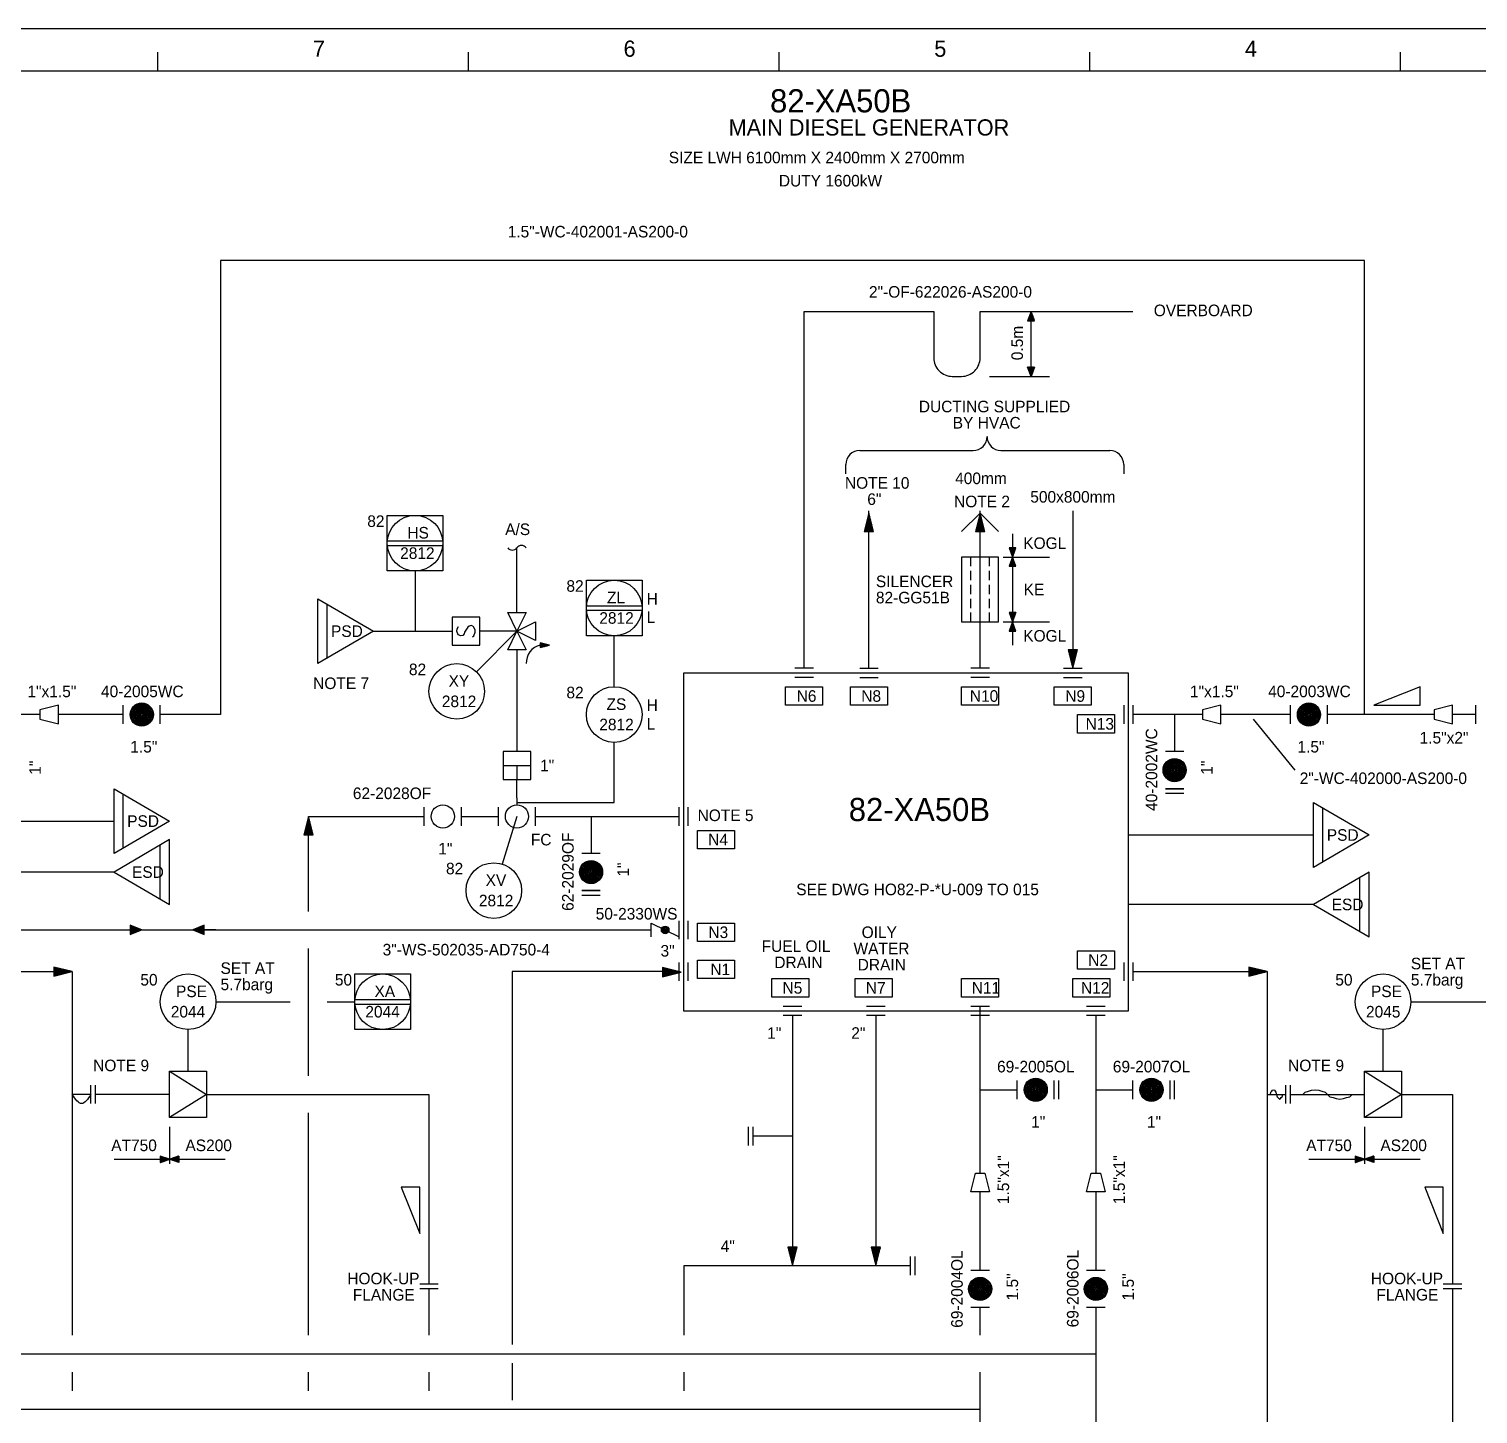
# Model space of a CAD drawing. Extents: x 0 to 840, y 0 to 594.
# Drawn here: x 332.6 to 645.5, y 295 to 594 of the extents above; entities that cross this region are included whole.
import ezdxf

# ---------------------------------------------------------------- set-up
doc = ezdxf.new("R2010")
doc.units = 0
for name, color, linetype in [('01-LIN-025-A', 7, 'Continuous'), ('08-LIN-050-A', 7, 'Continuous'), ('18-LIN-025-SP', 7, 'Continuous'), ('35-TXT-025', 7, 'Continuous'), ('36-TXT-035', 7, 'Continuous'), ('37-TXT-050', 7, 'Continuous'), ('40-', 7, 'Continuous'), ('43-', 7, 'Continuous'), ('45-', 7, 'Continuous'), ('62-HLP-UD-B', 7, 'Continuous')]:
    doc.layers.add(name, color=color, linetype=linetype)

msp = doc.modelspace()

# ---------------------------------------------------------------- linework, layer by layer
at = {"layer": '01-LIN-025-A'}
for p, q in [((549.71, 531.11), (548.58, 531.87)), ((549.67, 531.21), (548.6, 531.93)), ((549.64, 531.3), (548.62, 531.98)), ((549.6, 531.4), (548.64, 532.04)), ((549.57, 531.49), (548.66, 532.1)), ((549.53, 531.59), (548.68, 532.15)), ((549.5, 531.68), (548.7, 532.21)), ((549.46, 531.77), (548.72, 532.27)), ((549.43, 531.87), (548.75, 532.32)), ((549.39, 531.96), (548.77, 532.38)), ((549.35, 532.06), (548.79, 532.43)), ((549.32, 532.15), (548.81, 532.49)), ((549.28, 532.25), (548.83, 532.55)), ((549.25, 532.34), (548.85, 532.6)), ((549.21, 532.43), (548.87, 532.66)), ((549.18, 532.53), (548.89, 532.72)), ((549.14, 532.62), (548.91, 532.77)), ((549.11, 532.72), (548.94, 532.83)), ((549.07, 532.81), (548.96, 532.89)), ((549.03, 532.91), (548.98, 532.94)), ((549, 519), (549, 533)), ((548.29, 531), (548.26, 531.02)), ((548.39, 531), (548.28, 531.08)), ((548.5, 531), (548.3, 531.13)), ((548.6, 531), (548.32, 531.19)), ((548.71, 531), (548.34, 531.25)), ((548.82, 531), (548.36, 531.3)), ((548.92, 531), (548.39, 531.36)), ((549.03, 531), (548.41, 531.42)), ((549.13, 531), (548.43, 531.47)), ((549.24, 531), (548.45, 531.53)), ((549.35, 531), (548.47, 531.59)), ((549.45, 531), (548.49, 531.64)), ((549.56, 531), (548.51, 531.7)), ((549.67, 531), (548.53, 531.76)), ((549.74, 531.02), (548.56, 531.81)), ((548.29, 521), (548.26, 520.98)), ((548.39, 521), (548.28, 520.92)), ((548.5, 521), (548.3, 520.87)), ((548.6, 521), (548.32, 520.81)), ((548.71, 521), (548.34, 520.75)), ((548.82, 521), (548.36, 520.7)), ((548.92, 521), (548.39, 520.64)), ((549.03, 521), (548.41, 520.58)), ((549.13, 521), (548.43, 520.53)), ((549.24, 521), (548.45, 520.47)), ((549.35, 521), (548.47, 520.41)), ((549.45, 521), (548.49, 520.36)), ((549.56, 521), (548.51, 520.3)), ((549.67, 521), (548.53, 520.24)), ((549.74, 520.98), (548.56, 520.19)), ((549.71, 520.89), (548.58, 520.13)), ((549.67, 520.79), (548.6, 520.07)), ((549.64, 520.7), (548.62, 520.02)), ((549.6, 520.6), (548.64, 519.96)), ((549.57, 520.51), (548.66, 519.9)), ((549.53, 520.41), (548.68, 519.85)), ((549.5, 520.32), (548.7, 519.79)), ((549.46, 520.23), (548.72, 519.74)), ((549.43, 520.13), (548.75, 519.68)), ((549.39, 520.04), (548.77, 519.62)), ((549.35, 519.94), (548.79, 519.57)), ((549.32, 519.85), (548.81, 519.51)), ((549.28, 519.75), (548.83, 519.45)), ((549.25, 519.66), (548.85, 519.4)), ((549.21, 519.57), (548.87, 519.34)), ((549.18, 519.47), (548.89, 519.28)), ((549.14, 519.38), (548.91, 519.23)), ((540, 519), (553, 519)), ((549.11, 519.28), (548.94, 519.17)), ((549.07, 519.19), (548.96, 519.11)), ((549.03, 519.09), (548.98, 519.06)), ((512, 503), (536.5, 503)), ((542.5, 503), (566, 503)), ((509, 498), (509, 500)), ((569, 500), (569, 498)), ((410, 477), (410, 489)), ((410, 489), (422, 489)), ((422, 489), (422, 477)), ((514.57, 487.24), (513.66, 488.14)), ((514.52, 487.42), (513.69, 488.26)), ((514.47, 487.61), (513.72, 488.37)), ((514.43, 487.8), (513.74, 488.48)), ((514.38, 487.99), (513.77, 488.6)), ((514.33, 488.18), (513.8, 488.71)), ((514.28, 488.37), (513.83, 488.82)), ((514.24, 488.56), (513.86, 488.93)), ((514.19, 488.74), (513.89, 489.05)), ((514.14, 488.93), (513.91, 489.16)), ((514.09, 489.12), (513.94, 489.27)), ((514.05, 489.31), (513.97, 489.39)), ((538.57, 487.24), (537.66, 488.14)), ((538.52, 487.42), (537.69, 488.26)), ((538.47, 487.61), (537.72, 488.37)), ((538.43, 487.8), (537.74, 488.48)), ((538.38, 487.99), (537.77, 488.6)), ((538.33, 488.18), (537.8, 488.71)), ((538.28, 488.37), (537.83, 488.82)), ((538.24, 488.56), (537.86, 488.93)), ((538.19, 488.74), (537.89, 489.05)), ((538.14, 488.93), (537.91, 489.16)), ((538.09, 489.12), (537.94, 489.27)), ((538.05, 489.31), (537.97, 489.39)), ((513.05, 485.5), (513.01, 485.54)), ((513.19, 485.5), (513.04, 485.65)), ((513.33, 485.5), (513.07, 485.77)), ((513.47, 485.5), (513.1, 485.88)), ((513.61, 485.5), (513.12, 485.99)), ((513.76, 485.5), (513.15, 486.1)), ((513.9, 485.5), (513.18, 486.22)), ((514.04, 485.5), (513.21, 486.33)), ((514.18, 485.5), (513.24, 486.44)), ((514.32, 485.5), (513.26, 486.56)), ((514.46, 485.5), (513.29, 486.67)), ((514.6, 485.5), (513.32, 486.78)), ((514.74, 485.5), (513.35, 486.9)), ((514.89, 485.5), (513.38, 487.01)), ((514.99, 485.54), (513.41, 487.12)), ((514.94, 485.73), (513.43, 487.24)), ((514.9, 485.91), (513.46, 487.35)), ((514.85, 486.1), (513.49, 487.46)), ((514.8, 486.29), (513.52, 487.58)), ((514.76, 486.48), (513.55, 487.69)), ((514.71, 486.67), (513.58, 487.8)), ((514.66, 486.86), (513.6, 487.92)), ((514.61, 487.05), (513.63, 488.03)), ((537.05, 485.5), (537.01, 485.54)), ((537.19, 485.5), (537.04, 485.65)), ((537.33, 485.5), (537.07, 485.77)), ((537.47, 485.5), (537.1, 485.88)), ((537.61, 485.5), (537.12, 485.99)), ((537.76, 485.5), (537.15, 486.1)), ((537.9, 485.5), (537.18, 486.22)), ((538.04, 485.5), (537.21, 486.33)), ((538.18, 485.5), (537.24, 486.44)), ((538.32, 485.5), (537.26, 486.56)), ((538.46, 485.5), (537.29, 486.67)), ((538.6, 485.5), (537.32, 486.78)), ((538.74, 485.5), (537.35, 486.9)), ((538.89, 485.5), (537.38, 487.01)), ((538.99, 485.54), (537.41, 487.12)), ((538.94, 485.73), (537.43, 487.24)), ((538.9, 485.91), (537.46, 487.35)), ((538.85, 486.1), (537.49, 487.46)), ((538.8, 486.29), (537.52, 487.58)), ((538.76, 486.48), (537.55, 487.69)), ((538.71, 486.67), (537.58, 487.8)), ((538.66, 486.86), (537.6, 487.92)), ((538.61, 487.05), (537.63, 488.03)), ((545, 485), (545, 461)), ((410, 483.5), (422, 483.5)), ((410, 482.5), (422, 482.5)), ((544.31, 481.98), (545.23, 480.66)), ((544.34, 482), (545.25, 480.71)), ((544.36, 481.84), (545.21, 480.61)), ((544.39, 482), (545.26, 480.76)), ((544.44, 482), (545.28, 480.8)), ((544.49, 482), (545.3, 480.85)), ((544.54, 482), (545.31, 480.9)), ((544.59, 482), (545.33, 480.94)), ((544.64, 482), (545.35, 480.99)), ((544.69, 482), (545.36, 481.04)), ((544.74, 482), (545.38, 481.09)), ((544.79, 482), (545.4, 481.13)), ((544.84, 482), (545.41, 481.18)), ((544.89, 482), (545.43, 481.23)), ((544.94, 482), (545.45, 481.27)), ((544.99, 482), (545.46, 481.32)), ((545.04, 482), (545.48, 481.37)), ((545.09, 482), (545.5, 481.41)), ((545.13, 482), (545.51, 481.46)), ((545.19, 482), (545.53, 481.51)), ((545.23, 482), (545.54, 481.56)), ((545.28, 482), (545.56, 481.6)), ((545.33, 482), (545.58, 481.65)), ((545.38, 482), (545.59, 481.7)), ((545.43, 482), (545.61, 481.74)), ((545.48, 482), (545.63, 481.79)), ((545.53, 482), (545.64, 481.84)), ((545.58, 482), (545.66, 481.89)), ((545.63, 482), (545.68, 481.93)), ((545.68, 482), (545.69, 481.98)), ((542, 480), (534, 480)), ((534, 480), (534, 466)), ((536, 478), (536, 480)), ((538, 466), (538, 480)), ((540, 478), (540, 480)), ((542, 466), (542, 480)), ((543, 480), (553, 480)), ((544.41, 481.7), (545.2, 480.57)), ((544.46, 481.56), (545.18, 480.52)), ((544.5, 481.42), (545.17, 480.47)), ((545.01, 478), (544.54, 478.68)), ((544.55, 481.27), (545.15, 480.43)), ((545.06, 478), (544.56, 478.73)), ((545.11, 478), (544.57, 478.77)), ((545.16, 478), (544.59, 478.82)), ((544.6, 481.13), (545.13, 480.38)), ((545.21, 478), (544.6, 478.87)), ((545.26, 478), (544.62, 478.92)), ((545.31, 478), (544.64, 478.96)), ((544.65, 480.99), (545.12, 480.33)), ((545.36, 478), (544.65, 479.01)), ((545.41, 478), (544.67, 479.06)), ((545.46, 478), (544.69, 479.1)), ((544.7, 480.85), (545.1, 480.28)), ((545.51, 478), (544.7, 479.15)), ((545.56, 478), (544.72, 479.2)), ((545.61, 478), (544.74, 479.25)), ((544.75, 480.71), (545.08, 480.24)), ((545.66, 478), (544.75, 479.29)), ((545.69, 478.02), (544.77, 479.34)), ((545.64, 478.16), (544.79, 479.39)), ((544.8, 480.57), (545.07, 480.19)), ((545.6, 478.3), (544.8, 479.43)), ((545.54, 478.44), (544.82, 479.48)), ((545.5, 478.58), (544.84, 479.53)), ((544.85, 480.43), (545.05, 480.14)), ((545.45, 478.73), (544.85, 479.58)), ((545.4, 478.87), (544.87, 479.62)), ((545.35, 479.01), (544.89, 479.67)), ((544.9, 480.28), (545.03, 480.1)), ((545.3, 479.15), (544.9, 479.72)), ((545.25, 479.29), (544.92, 479.77)), ((545.2, 479.43), (544.93, 479.81)), ((544.95, 480.14), (545.02, 480.05)), ((545.15, 479.57), (544.95, 479.86)), ((545.1, 479.72), (544.97, 479.91)), ((545.05, 479.86), (544.98, 479.95)), ((422, 477), (410, 477)), ((536, 475), (536, 477)), ((540, 475), (540, 477)), ((544.32, 478), (544.31, 478.02)), ((544.37, 478), (544.32, 478.07)), ((544.42, 478), (544.34, 478.11)), ((544.47, 478), (544.36, 478.16)), ((544.52, 478), (544.37, 478.21)), ((544.57, 478), (544.39, 478.26)), ((544.62, 478), (544.41, 478.3)), ((544.67, 478), (544.42, 478.35)), ((544.72, 478), (544.44, 478.4)), ((544.77, 478), (544.46, 478.44)), ((544.82, 478), (544.47, 478.49)), ((544.87, 478), (544.49, 478.54)), ((544.91, 478), (544.5, 478.59)), ((544.96, 478), (544.52, 478.63)), ((453, 463), (453, 475)), ((453, 475), (465, 475)), ((465, 475), (465, 463)), ((536, 472), (536, 474)), ((540, 472), (540, 474)), ((397, 458.2), (397, 469.8)), ((453, 469.5), (465, 469.5)), ((536, 469), (536, 471)), ((540, 469), (540, 471)), ((430, 467), (424, 467)), ((424, 467), (424, 461)), ((430, 461), (430, 467)), ((438, 464), (436, 468)), ((436, 468), (440, 468)), ((440, 468), (438, 464)), ((453, 468.5), (465, 468.5)), ((536, 466), (536, 468)), ((540, 466), (540, 468)), ((544.31, 467.98), (545.23, 466.66)), ((544.34, 468), (545.25, 466.71)), ((544.36, 467.84), (545.21, 466.61)), ((544.39, 468), (545.26, 466.76)), ((544.41, 467.7), (545.2, 466.57)), ((544.44, 468), (545.28, 466.8)), ((544.46, 467.56), (545.18, 466.52)), ((544.49, 468), (545.3, 466.85)), ((544.5, 467.42), (545.17, 466.47)), ((544.54, 468), (545.31, 466.9)), ((544.55, 467.27), (545.15, 466.43)), ((544.59, 468), (545.33, 466.94)), ((544.6, 467.13), (545.13, 466.38)), ((544.64, 468), (545.35, 466.99)), ((544.65, 466.99), (545.12, 466.33)), ((544.69, 468), (545.36, 467.04)), ((544.7, 466.85), (545.1, 466.28)), ((544.74, 468), (545.38, 467.09)), ((544.75, 466.71), (545.08, 466.24)), ((544.79, 468), (545.4, 467.13)), ((544.8, 466.57), (545.07, 466.19)), ((544.84, 468), (545.41, 467.18)), ((544.85, 466.43), (545.05, 466.14)), ((544.89, 468), (545.43, 467.23)), ((544.9, 466.28), (545.03, 466.1)), ((544.94, 468), (545.45, 467.27)), ((544.99, 468), (545.46, 467.32)), ((545.04, 468), (545.48, 467.37)), ((545.09, 468), (545.5, 467.41)), ((545.13, 468), (545.51, 467.46)), ((545.19, 468), (545.53, 467.51)), ((545.23, 468), (545.54, 467.56)), ((545.28, 468), (545.56, 467.6)), ((545.33, 468), (545.58, 467.65)), ((545.38, 468), (545.59, 467.7)), ((545.43, 468), (545.61, 467.74)), ((545.48, 468), (545.63, 467.79)), ((545.53, 468), (545.64, 467.84)), ((545.58, 468), (545.66, 467.89)), ((545.63, 468), (545.68, 467.93)), ((545.68, 468), (545.69, 467.98)), ((425, 464), (425.1, 464.5)), ((425.3, 463.2), (425, 464)), ((425.1, 464.5), (425.4, 465)), ((425.9, 463), (425.3, 463.2)), ((426.3, 463.1), (425.9, 463)), ((426.6, 463.4), (426.3, 463.1)), ((426.7, 463.8), (426.6, 463.4)), ((427.4, 464.9), (426.7, 463.8)), ((427.7, 465.1), (427.4, 464.9)), ((428.1, 465.2), (427.7, 465.1)), ((428.5, 465.1), (428.1, 465.2)), ((428.7, 464.9), (428.5, 465.1)), ((429, 464.2), (428.7, 464.9)), ((428.7, 463), (429, 463.8)), ((429, 463.8), (429, 464.2)), ((438, 464), (429.24, 455.24)), ((434, 464), (430, 464)), ((434, 464), (433.9, 464)), ((434, 464), (433.9, 464)), ((438, 464), (434, 464)), ((436, 460), (438, 464)), ((438, 464), (442, 466)), ((442, 462), (438, 464)), ((438, 464), (440, 460)), ((442, 466), (442, 462)), ((534, 466), (542, 466)), ((543, 466), (553, 466)), ((544.32, 464), (544.31, 464.02)), ((544.37, 464), (544.32, 464.07)), ((544.42, 464), (544.34, 464.11)), ((544.47, 464), (544.36, 464.16)), ((544.52, 464), (544.37, 464.21)), ((544.57, 464), (544.39, 464.26)), ((544.62, 464), (544.41, 464.3)), ((544.67, 464), (544.42, 464.35)), ((544.72, 464), (544.44, 464.4)), ((544.77, 464), (544.46, 464.44)), ((544.82, 464), (544.47, 464.49)), ((544.87, 464), (544.49, 464.54)), ((544.91, 464), (544.5, 464.59)), ((544.96, 464), (544.52, 464.63)), ((545.01, 464), (544.54, 464.68)), ((545.06, 464), (544.56, 464.73)), ((545.11, 464), (544.57, 464.77)), ((545.16, 464), (544.59, 464.82)), ((545.21, 464), (544.6, 464.87)), ((545.26, 464), (544.62, 464.92)), ((545.31, 464), (544.64, 464.96)), ((545.36, 464), (544.65, 465.01)), ((545.41, 464), (544.67, 465.06)), ((545.46, 464), (544.69, 465.1)), ((545.51, 464), (544.7, 465.15)), ((545.56, 464), (544.72, 465.2)), ((545.61, 464), (544.74, 465.25)), ((545.66, 464), (544.75, 465.29)), ((545.69, 464.02), (544.77, 465.34)), ((545.64, 464.16), (544.79, 465.39)), ((545.6, 464.3), (544.8, 465.43)), ((545.54, 464.44), (544.82, 465.48)), ((545.5, 464.58), (544.84, 465.53)), ((545.45, 464.73), (544.85, 465.58)), ((545.4, 464.87), (544.87, 465.62)), ((545.35, 465.01), (544.89, 465.67)), ((545.3, 465.15), (544.9, 465.72)), ((545.25, 465.29), (544.92, 465.77)), ((545.2, 465.43), (544.93, 465.81)), ((544.95, 466.14), (545.02, 466.05)), ((545.15, 465.57), (544.95, 465.86)), ((545.1, 465.72), (544.97, 465.91)), ((545.05, 465.86), (544.98, 465.95)), ((424, 461), (430, 461)), ((428.4, 462.8), (428.7, 463)), ((440, 460), (436, 460)), ((443, 461.49), (443.02, 461.5)), ((443, 461.45), (443.07, 461.48)), ((443, 461.41), (443.11, 461.47)), ((443, 461.38), (443.16, 461.46)), ((443, 461.34), (443.21, 461.45)), ((443, 461.31), (443.26, 461.44)), ((443, 461.27), (443.3, 461.42)), ((443, 461.24), (443.35, 461.41)), ((443, 461.2), (443.4, 461.4)), ((443, 461.17), (443.44, 461.39)), ((443, 461.13), (443.49, 461.38)), ((443, 461.1), (443.54, 461.37)), ((443, 461.06), (443.59, 461.35)), ((443, 461.03), (443.63, 461.34)), ((443, 460.99), (443.68, 461.33)), ((443, 460.96), (443.73, 461.32)), ((443, 460.92), (443.77, 461.31)), ((443, 460.88), (443.82, 461.3)), ((443, 460.85), (443.87, 461.28)), ((443, 460.81), (443.91, 461.27)), ((443, 460.78), (443.96, 461.26)), ((443, 460.74), (444.01, 461.25)), ((443, 460.71), (444.06, 461.24)), ((443, 460.67), (444.1, 461.22)), ((443, 460.64), (444.15, 461.21)), ((443, 460.6), (444.2, 461.2)), ((443, 460.57), (444.24, 461.19)), ((443, 460.53), (444.29, 461.18)), ((443.02, 460.5), (444.34, 461.17)), ((443.16, 460.54), (444.39, 461.15)), ((443.3, 460.57), (444.43, 461.14)), ((443.44, 460.61), (444.48, 461.13)), ((443.58, 460.65), (444.53, 461.12)), ((443.73, 460.68), (444.57, 461.11)), ((443.87, 460.72), (444.62, 461.09)), ((444.01, 460.75), (444.67, 461.08)), ((444.15, 460.79), (444.72, 461.07)), ((444.29, 460.82), (444.76, 461.06)), ((444.43, 460.86), (444.81, 461.05)), ((444.57, 460.89), (444.86, 461.03)), ((444.72, 460.93), (444.9, 461.02)), ((444.86, 460.97), (444.95, 461.01)), ((465, 463), (453, 463)), ((557.01, 459.96), (558.59, 458.38)), ((557.11, 460), (558.62, 458.49)), ((557.26, 460), (558.65, 458.6)), ((557.4, 460), (558.68, 458.72)), ((557.54, 460), (558.71, 458.83)), ((557.68, 460), (558.74, 458.94)), ((557.82, 460), (558.76, 459.06)), ((557.96, 460), (558.79, 459.17)), ((558.1, 460), (558.82, 459.28)), ((558.24, 460), (558.85, 459.4)), ((558.39, 460), (558.88, 459.51)), ((558.53, 460), (558.9, 459.62)), ((558.67, 460), (558.93, 459.73)), ((558.81, 460), (558.96, 459.85)), ((558.95, 460), (558.99, 459.96)), ((557.06, 459.77), (558.57, 458.26)), ((557.1, 459.59), (558.54, 458.15)), ((557.15, 459.4), (558.51, 458.04)), ((557.2, 459.21), (558.48, 457.92)), ((557.24, 459.02), (558.45, 457.81)), ((557.29, 458.83), (558.42, 457.7)), ((557.34, 458.64), (558.4, 457.58)), ((557.39, 458.45), (558.37, 457.47)), ((557.43, 458.26), (558.34, 457.36)), ((557.48, 458.08), (558.31, 457.24)), ((557.53, 457.89), (558.28, 457.13)), ((557.57, 457.7), (558.26, 457.02)), ((557.62, 457.51), (558.23, 456.9)), ((557.67, 457.32), (558.2, 456.79)), ((557.72, 457.13), (558.17, 456.68)), ((557.76, 456.94), (558.14, 456.57)), ((502, 456), (498, 456)), ((502, 454), (498, 454)), ((512, 456), (516, 456)), ((512, 454), (516, 454)), ((540, 456), (536, 456)), ((540, 454), (536, 454)), ((556, 456), (560, 456)), ((556, 454), (560, 454)), ((557.81, 456.76), (558.11, 456.45)), ((557.86, 456.57), (558.09, 456.34)), ((557.91, 456.38), (558.06, 456.23)), ((557.95, 456.19), (558.03, 456.11)), ((339, 448), (335, 447)), ((339, 444), (339, 448)), ((353, 444), (353, 448)), ((361, 444), (361, 448)), ((569, 448), (569, 444)), ((571, 448), (571, 444)), ((590, 448), (586, 447)), ((590, 444), (590, 448)), ((605, 444), (605, 448)), ((613, 444), (613, 448)), ((640, 448), (636, 447)), ((640, 444), (640, 448)), ((645, 444), (645, 448)), ((335, 446), (327, 446)), ((335, 447), (335, 445)), ((335, 445), (339, 444)), ((586, 446), (580, 446)), ((580, 446), (580, 438)), ((586, 447), (586, 445)), ((586, 445), (590, 444)), ((606, 434), (597, 445)), ((636, 447), (636, 445)), ((636, 445), (640, 444)), ((441, 438), (435, 438)), ((435, 438), (435, 432)), ((441, 432), (441, 438)), ((582, 438), (578, 438)), ((435, 435), (441, 435)), ((438, 435), (438, 432)), ((435, 432), (441, 432)), ((438, 428), (438, 432)), ((353, 417.2), (353, 428.8)), ((578, 430), (582, 430)), ((582, 430), (578, 430)), ((578, 429), (582, 429)), ((418, 422), (418, 426)), ((426, 422), (426, 426)), ((434, 422), (434, 426)), ((438, 428), (438, 428.1)), ((438, 428), (438, 428.1)), ((438, 428), (438, 426.5)), ((442, 422), (442, 426)), ((473, 422), (473, 426)), ((475, 422), (475, 426)), ((612, 414.2), (612, 425.8)), ((393.66, 421.36), (392.6, 422.42)), ((393.61, 421.55), (392.63, 422.53)), ((393.57, 421.74), (392.66, 422.64)), ((393.52, 421.92), (392.69, 422.76)), ((393.47, 422.11), (392.72, 422.87)), ((393.43, 422.3), (392.74, 422.98)), ((393.38, 422.49), (392.77, 423.1)), ((393.33, 422.68), (392.8, 423.21)), ((393.28, 422.87), (392.83, 423.32)), ((393.24, 423.06), (392.86, 423.43)), ((393.19, 423.24), (392.89, 423.55)), ((393.14, 423.43), (392.91, 423.66)), ((393.09, 423.62), (392.94, 423.77)), ((393.05, 423.81), (392.97, 423.89)), ((438, 424), (434.79, 413.73)), ((392.05, 420), (392.01, 420.04)), ((392.19, 420), (392.04, 420.15)), ((392.33, 420), (392.07, 420.27)), ((392.47, 420), (392.1, 420.38)), ((392.61, 420), (392.12, 420.49)), ((392.76, 420), (392.15, 420.6)), ((392.9, 420), (392.18, 420.72)), ((393.04, 420), (392.21, 420.83)), ((393.18, 420), (392.24, 420.94)), ((393.32, 420), (392.26, 421.06)), ((393.46, 420), (392.29, 421.17)), ((393.6, 420), (392.32, 421.28)), ((393.74, 420), (392.35, 421.4)), ((393.89, 420), (392.38, 421.51)), ((393.99, 420.04), (392.41, 421.62)), ((393.94, 420.23), (392.43, 421.74)), ((393.9, 420.41), (392.46, 421.85)), ((393.85, 420.6), (392.49, 421.96)), ((393.8, 420.79), (392.52, 422.08)), ((393.76, 420.98), (392.55, 422.19)), ((393.71, 421.17), (392.58, 422.3)), ((361, 406.2), (361, 417.8)), ((456, 416), (452, 416)), ((620, 399.2), (620, 410.8)), ((452, 408), (456, 408)), ((456, 408), (452, 408)), ((452, 407), (456, 407)), ((473, 397.5), (473, 401.5)), ((475, 397.5), (475, 401.5)), ((338, 391.45), (338.04, 391.49)), ((338, 391.31), (338.15, 391.46)), ((338, 391.17), (338.27, 391.43)), ((338, 391.03), (338.38, 391.4)), ((338, 390.89), (338.49, 391.38)), ((338, 390.74), (338.6, 391.35)), ((338, 390.6), (338.72, 391.32)), ((338, 390.46), (338.83, 391.29)), ((338, 390.32), (338.94, 391.26)), ((338, 390.18), (339.06, 391.24)), ((338, 390.04), (339.17, 391.21)), ((338, 389.9), (339.28, 391.18)), ((338, 389.76), (339.4, 391.15)), ((338, 389.61), (339.51, 391.12)), ((338.04, 389.51), (339.62, 391.09)), ((469.45, 391.34), (469.49, 391.38)), ((469.45, 391.2), (469.6, 391.35)), ((469.45, 391.05), (469.72, 391.32)), ((469.45, 390.91), (469.83, 391.29)), ((469.45, 390.77), (469.94, 391.26)), ((469.45, 390.63), (470.06, 391.24)), ((469.45, 390.49), (470.17, 391.21)), ((469.45, 390.35), (470.28, 391.18)), ((469.45, 390.21), (470.4, 391.15)), ((469.45, 390.07), (470.51, 391.12)), ((469.45, 389.92), (470.62, 391.09)), ((473, 388.5), (473, 392.5)), ((475, 388.5), (475, 392.5)), ((569, 392.5), (569, 388.5)), ((571, 392.5), (571, 388.5)), ((596, 391.45), (596.04, 391.49)), ((596, 391.31), (596.15, 391.46)), ((596, 391.17), (596.27, 391.43)), ((596, 391.03), (596.38, 391.4)), ((596, 390.89), (596.49, 391.38)), ((596, 390.74), (596.6, 391.35)), ((596, 390.6), (596.72, 391.32)), ((596, 390.46), (596.83, 391.29)), ((596, 390.32), (596.94, 391.26)), ((596, 390.18), (597.06, 391.24)), ((596, 390.04), (597.17, 391.21)), ((596, 389.9), (597.28, 391.18)), ((596, 389.76), (597.4, 391.15)), ((596, 389.61), (597.51, 391.12)), ((596.04, 389.51), (597.62, 391.09)), ((338.23, 389.56), (339.74, 391.07)), ((338.41, 389.6), (339.85, 391.04)), ((338.6, 389.65), (339.96, 391.01)), ((338.79, 389.7), (340.08, 390.98)), ((338.98, 389.74), (340.19, 390.95)), ((339.17, 389.79), (340.3, 390.92)), ((339.36, 389.84), (340.42, 390.9)), ((339.55, 389.89), (340.53, 390.87)), ((339.74, 389.93), (340.64, 390.84)), ((339.92, 389.98), (340.76, 390.81)), ((340.11, 390.03), (340.87, 390.78)), ((340.3, 390.07), (340.98, 390.76)), ((340.49, 390.12), (341.1, 390.73)), ((340.68, 390.17), (341.21, 390.7)), ((340.87, 390.22), (341.32, 390.67)), ((341.06, 390.26), (341.43, 390.64)), ((341.24, 390.31), (341.55, 390.61)), ((341.43, 390.36), (341.66, 390.59)), ((341.62, 390.41), (341.77, 390.56)), ((341.81, 390.45), (341.89, 390.53)), ((403, 378), (403, 390)), ((403, 390), (415, 390)), ((415, 390), (415, 378)), ((469.45, 389.78), (470.74, 391.07)), ((469.45, 389.64), (470.85, 391.04)), ((469.45, 389.5), (470.96, 391.01)), ((469.49, 389.4), (471.08, 390.98)), ((469.68, 389.44), (471.19, 390.95)), ((469.87, 389.49), (471.3, 390.92)), ((470.06, 389.54), (471.42, 390.9)), ((470.24, 389.58), (471.53, 390.87)), ((470.43, 389.63), (471.64, 390.84)), ((470.62, 389.68), (471.76, 390.81)), ((470.81, 389.73), (471.87, 390.78)), ((471, 389.77), (471.98, 390.75)), ((471.19, 389.82), (472.09, 390.73)), ((471.38, 389.87), (472.21, 390.7)), ((471.57, 389.91), (472.32, 390.67)), ((471.76, 389.96), (472.43, 390.64)), ((471.94, 390.01), (472.55, 390.61)), ((472.13, 390.06), (472.66, 390.58)), ((472.32, 390.1), (472.77, 390.56)), ((472.51, 390.15), (472.89, 390.53)), ((472.7, 390.2), (473, 390.5)), ((472.89, 390.24), (473.11, 390.47)), ((473.08, 390.29), (473.23, 390.44)), ((473.26, 390.34), (473.34, 390.41)), ((596.23, 389.56), (597.74, 391.07)), ((596.41, 389.6), (597.85, 391.04)), ((596.6, 389.65), (597.96, 391.01)), ((596.79, 389.7), (598.08, 390.98)), ((596.98, 389.74), (598.19, 390.95)), ((597.17, 389.79), (598.3, 390.92)), ((597.36, 389.84), (598.42, 390.9)), ((597.55, 389.89), (598.53, 390.87)), ((597.74, 389.93), (598.64, 390.84)), ((597.92, 389.98), (598.76, 390.81)), ((598.11, 390.03), (598.87, 390.78)), ((598.3, 390.07), (598.98, 390.76)), ((598.49, 390.12), (599.1, 390.73)), ((598.68, 390.17), (599.21, 390.7)), ((598.87, 390.22), (599.32, 390.67)), ((599.06, 390.26), (599.43, 390.64)), ((599.24, 390.31), (599.55, 390.61)), ((599.43, 390.36), (599.66, 390.59)), ((599.62, 390.41), (599.77, 390.56)), ((599.81, 390.45), (599.89, 390.53)), ((403, 384.5), (415, 384.5)), ((403, 383.5), (415, 383.5)), ((499.5, 383), (495.5, 383)), ((517.5, 383), (513.5, 383)), ((540, 383), (536, 383)), ((565, 383), (561, 383)), ((499.5, 381), (495.5, 381)), ((517.5, 381), (513.5, 381)), ((540, 381), (536, 381)), ((565, 381), (561, 381)), ((367, 369), (367, 378)), ((415, 378), (403, 378)), ((625, 369), (625, 378)), ((363, 369), (371, 369)), ((363, 359), (363, 369)), ((363, 369), (371, 364)), ((371, 369), (371, 359)), ((546, 363), (546, 367)), ((554, 363), (554, 367)), ((554, 363), (554, 367)), ((555, 363), (555, 367)), ((571, 363), (571, 367)), ((579, 363), (579, 367)), ((579, 363), (579, 367)), ((580, 363), (580, 367)), ((621, 369), (629, 369)), ((621, 359), (621, 369)), ((621, 369), (629, 364)), ((629, 369), (629, 359)), ((346, 364), (346, 366)), ((346, 362), (346, 364)), ((347, 362), (347, 366)), ((371, 364), (363, 359)), ((604, 362), (604, 366)), ((605, 362), (605, 366)), ((629, 364), (621, 359)), ((371, 359), (363, 359)), ((363, 357), (363, 349)), ((488, 353), (488, 357)), ((489, 353), (489, 357)), ((629, 359), (621, 359)), ((621, 357), (621, 349)), ((361, 350.68), (361.02, 350.69)), ((361, 350.63), (361.07, 350.68)), ((361, 350.58), (361.11, 350.66)), ((361, 350.53), (361.16, 350.64)), ((361, 350.48), (361.21, 350.63)), ((361, 350.43), (361.26, 350.61)), ((361, 350.38), (361.3, 350.59)), ((361, 350.33), (361.35, 350.58)), ((361, 350.28), (361.4, 350.56)), ((361, 350.23), (361.44, 350.54)), ((361, 350.19), (361.49, 350.53)), ((361, 350.13), (361.54, 350.51)), ((361, 350.09), (361.59, 350.5)), ((361, 350.04), (361.63, 350.48)), ((361, 349.99), (361.68, 350.46)), ((361, 349.94), (361.73, 350.45)), ((361, 349.89), (361.77, 350.43)), ((361, 349.84), (361.82, 350.41)), ((365, 349.84), (364.18, 350.41)), ((365, 349.89), (364.23, 350.43)), ((365, 349.94), (364.27, 350.45)), ((365, 349.99), (364.32, 350.46)), ((365, 350.04), (364.37, 350.48)), ((365, 350.09), (364.41, 350.5)), ((365, 350.13), (364.46, 350.51)), ((365, 350.19), (364.51, 350.53)), ((365, 350.23), (364.56, 350.54)), ((365, 350.28), (364.6, 350.56)), ((365, 350.33), (364.65, 350.58)), ((365, 350.38), (364.7, 350.59)), ((365, 350.43), (364.74, 350.61)), ((365, 350.48), (364.79, 350.63)), ((365, 350.53), (364.84, 350.64)), ((365, 350.58), (364.89, 350.66)), ((365, 350.63), (364.93, 350.68)), ((365, 350.68), (364.98, 350.69)), ((619, 350.68), (619.02, 350.69)), ((619, 350.63), (619.07, 350.68)), ((619, 350.58), (619.11, 350.66)), ((619, 350.53), (619.16, 350.64)), ((619, 350.48), (619.21, 350.63)), ((619, 350.43), (619.26, 350.61)), ((619, 350.38), (619.3, 350.59)), ((619, 350.33), (619.35, 350.58)), ((619, 350.28), (619.4, 350.56)), ((619, 350.23), (619.44, 350.54)), ((619, 350.19), (619.49, 350.53)), ((619, 350.13), (619.54, 350.51)), ((619, 350.09), (619.59, 350.5)), ((619, 350.04), (619.63, 350.48)), ((619, 349.99), (619.68, 350.46)), ((619, 349.94), (619.73, 350.45)), ((619, 349.89), (619.77, 350.43)), ((619, 349.84), (619.82, 350.41)), ((623, 349.84), (622.18, 350.41)), ((623, 349.89), (622.23, 350.43)), ((623, 349.94), (622.27, 350.45)), ((623, 349.99), (622.32, 350.46)), ((623, 350.04), (622.37, 350.48)), ((623, 350.09), (622.41, 350.5)), ((623, 350.13), (622.46, 350.51)), ((623, 350.19), (622.51, 350.53)), ((623, 350.23), (622.56, 350.54)), ((623, 350.28), (622.6, 350.56)), ((623, 350.33), (622.65, 350.58)), ((623, 350.38), (622.7, 350.59)), ((623, 350.43), (622.74, 350.61)), ((623, 350.48), (622.79, 350.63)), ((623, 350.53), (622.84, 350.64)), ((623, 350.58), (622.89, 350.66)), ((623, 350.63), (622.93, 350.68)), ((623, 350.68), (622.98, 350.69)), ((351, 350), (375, 350)), ((361, 349.79), (361.87, 350.4)), ((361, 349.74), (361.92, 350.38)), ((361, 349.69), (361.96, 350.36)), ((361, 349.64), (362.01, 350.35)), ((361, 349.59), (362.06, 350.33)), ((361, 349.54), (362.1, 350.31)), ((361, 349.49), (362.15, 350.3)), ((361, 349.44), (362.2, 350.28)), ((361, 349.39), (362.25, 350.26)), ((361, 349.34), (362.29, 350.25)), ((361.02, 349.31), (362.34, 350.23)), ((361.16, 349.36), (362.39, 350.21)), ((361.3, 349.41), (362.43, 350.2)), ((361.44, 349.46), (362.48, 350.18)), ((361.58, 349.5), (362.53, 350.17)), ((361.73, 349.55), (362.58, 350.15)), ((361.87, 349.6), (362.62, 350.13)), ((362.01, 349.65), (362.67, 350.12)), ((362.15, 349.7), (362.72, 350.1)), ((362.29, 349.75), (362.77, 350.08)), ((362.43, 349.8), (362.81, 350.07)), ((362.57, 349.85), (362.86, 350.05)), ((362.72, 349.9), (362.91, 350.03)), ((362.86, 349.95), (362.95, 350.02)), ((363.14, 349.95), (363.05, 350.02)), ((363.28, 349.9), (363.1, 350.03)), ((363.43, 349.85), (363.14, 350.05)), ((363.57, 349.8), (363.19, 350.07)), ((363.71, 349.75), (363.24, 350.08)), ((363.85, 349.7), (363.28, 350.1)), ((363.99, 349.65), (363.33, 350.12)), ((364.13, 349.6), (363.38, 350.13)), ((364.27, 349.55), (363.43, 350.15)), ((364.42, 349.5), (363.47, 350.17)), ((364.56, 349.46), (363.52, 350.18)), ((364.7, 349.41), (363.57, 350.2)), ((364.84, 349.36), (363.61, 350.21)), ((364.98, 349.31), (363.66, 350.23)), ((365, 349.34), (363.71, 350.25)), ((365, 349.39), (363.76, 350.26)), ((365, 349.44), (363.8, 350.28)), ((365, 349.49), (363.85, 350.3)), ((365, 349.54), (363.9, 350.31)), ((365, 349.59), (363.94, 350.33)), ((365, 349.64), (363.99, 350.35)), ((365, 349.69), (364.04, 350.36)), ((365, 349.74), (364.09, 350.38)), ((365, 349.79), (364.13, 350.4)), ((609, 350), (633, 350)), ((619, 349.79), (619.87, 350.4)), ((619, 349.74), (619.92, 350.38)), ((619, 349.69), (619.96, 350.36)), ((619, 349.64), (620.01, 350.35)), ((619, 349.59), (620.06, 350.33)), ((619, 349.54), (620.1, 350.31)), ((619, 349.49), (620.15, 350.3)), ((619, 349.44), (620.2, 350.28)), ((619, 349.39), (620.25, 350.26)), ((619, 349.34), (620.29, 350.25)), ((619.02, 349.31), (620.34, 350.23)), ((619.16, 349.36), (620.39, 350.21)), ((619.3, 349.41), (620.43, 350.2)), ((619.44, 349.46), (620.48, 350.18)), ((619.58, 349.5), (620.53, 350.17)), ((619.73, 349.55), (620.58, 350.15)), ((619.87, 349.6), (620.62, 350.13)), ((620.01, 349.65), (620.67, 350.12)), ((620.15, 349.7), (620.72, 350.1)), ((620.29, 349.75), (620.77, 350.08)), ((620.43, 349.8), (620.81, 350.07)), ((620.57, 349.85), (620.86, 350.05)), ((620.72, 349.9), (620.91, 350.03)), ((620.86, 349.95), (620.95, 350.02)), ((621.14, 349.95), (621.05, 350.02)), ((621.28, 349.9), (621.1, 350.03)), ((621.43, 349.85), (621.14, 350.05)), ((621.57, 349.8), (621.19, 350.07)), ((621.71, 349.75), (621.24, 350.08)), ((621.85, 349.7), (621.28, 350.1)), ((621.99, 349.65), (621.33, 350.12)), ((622.13, 349.6), (621.38, 350.13)), ((622.27, 349.55), (621.43, 350.15)), ((622.42, 349.5), (621.47, 350.17)), ((622.56, 349.46), (621.52, 350.18)), ((622.7, 349.41), (621.57, 350.2)), ((622.84, 349.36), (621.61, 350.21)), ((622.98, 349.31), (621.66, 350.23)), ((623, 349.34), (621.71, 350.25)), ((623, 349.39), (621.76, 350.26)), ((623, 349.44), (621.8, 350.28)), ((623, 349.49), (621.85, 350.3)), ((623, 349.54), (621.9, 350.31)), ((623, 349.59), (621.94, 350.33)), ((623, 349.64), (621.99, 350.35)), ((623, 349.69), (622.04, 350.36)), ((623, 349.74), (622.09, 350.38)), ((623, 349.79), (622.13, 350.4)), ((536, 343), (537, 347)), ((537, 347), (539, 347)), ((539, 347), (540, 343)), ((561, 343), (562, 347)), ((562, 347), (564, 347)), ((564, 347), (565, 343)), ((540, 343), (536, 343)), ((565, 343), (561, 343)), ((496.51, 330.96), (498.09, 329.38)), ((496.56, 330.77), (498.07, 329.26)), ((496.6, 330.59), (498.04, 329.15)), ((496.61, 331), (498.12, 329.49)), ((496.65, 330.4), (498.01, 329.04)), ((496.7, 330.21), (497.98, 328.92)), ((496.74, 330.02), (497.95, 328.81)), ((496.76, 331), (498.15, 329.6)), ((496.79, 329.83), (497.92, 328.7)), ((496.84, 329.64), (497.9, 328.58)), ((496.89, 329.45), (497.87, 328.47)), ((496.9, 331), (498.18, 329.72)), ((496.93, 329.26), (497.84, 328.36)), ((496.98, 329.08), (497.81, 328.24)), ((497.03, 328.89), (497.78, 328.13)), ((497.04, 331), (498.21, 329.83)), ((497.07, 328.7), (497.76, 328.02)), ((497.12, 328.51), (497.73, 327.9)), ((497.18, 331), (498.24, 329.94)), ((497.32, 331), (498.26, 330.06)), ((497.46, 331), (498.29, 330.17)), ((497.6, 331), (498.32, 330.28)), ((497.74, 331), (498.35, 330.4)), ((497.89, 331), (498.38, 330.51)), ((498.03, 331), (498.4, 330.62)), ((498.17, 331), (498.43, 330.73)), ((498.31, 331), (498.46, 330.85)), ((498.45, 331), (498.49, 330.96)), ((514.51, 330.96), (516.09, 329.38)), ((514.56, 330.77), (516.07, 329.26)), ((514.6, 330.59), (516.04, 329.15)), ((514.61, 331), (516.12, 329.49)), ((514.65, 330.4), (516.01, 329.04)), ((514.7, 330.21), (515.98, 328.92)), ((514.74, 330.02), (515.95, 328.81)), ((514.76, 331), (516.15, 329.6)), ((514.79, 329.83), (515.92, 328.7)), ((514.84, 329.64), (515.9, 328.58)), ((514.89, 329.45), (515.87, 328.47)), ((514.9, 331), (516.18, 329.72)), ((514.93, 329.26), (515.84, 328.36)), ((514.98, 329.08), (515.81, 328.24)), ((515.03, 328.89), (515.78, 328.13)), ((515.04, 331), (516.21, 329.83)), ((515.07, 328.7), (515.76, 328.02)), ((515.12, 328.51), (515.73, 327.9)), ((515.18, 331), (516.24, 329.94)), ((515.32, 331), (516.26, 330.06)), ((515.46, 331), (516.29, 330.17)), ((515.6, 331), (516.32, 330.28)), ((515.74, 331), (516.35, 330.4)), ((515.89, 331), (516.38, 330.51)), ((516.03, 331), (516.4, 330.62)), ((516.17, 331), (516.43, 330.73)), ((516.31, 331), (516.46, 330.85)), ((516.45, 331), (516.49, 330.96)), ((497.17, 328.32), (497.7, 327.79)), ((497.22, 328.13), (497.67, 327.68)), ((497.26, 327.94), (497.64, 327.57)), ((497.31, 327.76), (497.61, 327.45)), ((497.36, 327.57), (497.59, 327.34)), ((497.41, 327.38), (497.56, 327.23)), ((497.45, 327.19), (497.53, 327.11)), ((515.17, 328.32), (515.7, 327.79)), ((515.22, 328.13), (515.67, 327.68)), ((515.26, 327.94), (515.64, 327.57)), ((515.31, 327.76), (515.61, 327.45)), ((515.36, 327.57), (515.59, 327.34)), ((515.41, 327.38), (515.56, 327.23)), ((515.45, 327.19), (515.53, 327.11)), ((540, 326), (536, 326)), ((565, 326), (561, 326)), ((421, 323), (417, 323)), ((642, 323), (638, 323)), ((421, 322), (417, 322)), ((642, 322), (638, 322)), ((540, 318), (536, 318)), ((565, 318), (561, 318))]:
    msp.add_line(p, q, dxfattribs=at)
for points in [[(549, 533), (548.25, 531), (549.75, 531), (549, 533)], [(549, 519), (548.25, 521), (549.75, 521), (549, 519)], [(514, 489.5), (513, 485.5), (515, 485.5), (514, 489.5)], [(534, 485.5), (538, 489.5), (542, 485.5)], [(538, 489.5), (537, 485.5), (539, 485.5), (538, 489.5)], [(545, 480), (544.3, 478), (545.7, 478), (545, 480)], [(395, 471), (407, 464), (395, 457), (395, 471)], [(545, 466), (545.7, 468), (544.3, 468), (545, 466)], [(545, 466), (544.3, 464), (545.7, 464), (545, 466)], [(445, 461), (443, 461.5), (443, 460.5), (445, 461)], [(558, 456), (559, 460), (557, 460), (558, 456)], [(504, 452), (504, 448), (496, 448), (496, 452), (504, 452)], [(518, 452), (518, 448), (510, 448), (510, 452), (518, 452)], [(542, 452), (542, 448), (534, 448), (534, 452), (542, 452)], [(562, 452), (562, 448), (554, 448), (554, 452), (562, 452)], [(623, 448), (633, 448), (633, 452), (623, 448)], [(567, 446), (567, 442), (559, 442), (559, 446), (567, 446)], [(438, 427), (459, 427), (459, 440)], [(351, 430), (363, 423), (351, 416), (351, 430)], [(610, 427), (622, 420), (610, 413), (610, 427)], [(393, 424), (392, 420), (394, 420), (393, 424)], [(485, 421), (485, 417), (477, 417), (477, 421), (485, 421)], [(363, 419), (351, 412), (363, 405), (363, 419)], [(622, 412), (610, 405), (622, 398), (622, 412)], [(354.5, 400.5), (354.5, 398.6), (356.6, 399.5), (354.6, 400.3), (354.6, 398.8), (356.2, 399.5), (354.7, 400.1), (354.7, 399), (355.7, 399.5), (354.9, 399.8), (354.9, 399.3), (355.3, 399.5)], [(354.5, 400.5), (355, 399.5), (354.5, 398.5), (357, 399.5), (354.5, 400.5)], [(370.5, 398.5), (370, 399.5), (370.5, 400.5), (368, 399.5), (370.5, 398.5)], [(467, 401), (473, 398)], [(467, 398), (467, 401)], [(473, 398), (473, 401)], [(485, 401), (485, 397), (477, 397), (477, 401), (485, 401)], [(352, 399.5), (355, 399.5)], [(355, 400), (356.25, 399.5), (355, 399)], [(355, 399), (355.2, 399.5), (355, 400)], [(370.5, 398.5), (370.5, 400.4), (368.4, 399.5), (370.4, 398.7), (370.4, 400.2), (368.8, 399.5), (370.3, 398.9), (370.3, 400), (369.3, 399.5), (370.1, 399.2), (370.1, 399.7), (369.7, 399.5)], [(370, 399), (368.75, 399.5), (370, 400)], [(370, 400), (369.8, 399.5), (370, 399)], [(373, 399.5), (370, 399.5)], [(567, 395), (567, 391), (559, 391), (559, 395), (567, 395)], [(342, 390.5), (338, 391.5), (338, 389.5), (342, 390.5)], [(473.45, 390.39), (469.45, 391.39), (469.45, 389.39), (473.45, 390.39)], [(485, 393), (485, 389), (477, 389), (477, 393), (485, 393)], [(600, 390.5), (596, 391.5), (596, 389.5), (600, 390.5)], [(501, 389), (501, 385), (493, 385), (493, 389), (501, 389)], [(519, 389), (519, 385), (511, 385), (511, 389), (519, 389)], [(542, 389), (542, 385), (534, 385), (534, 389), (542, 389)], [(566, 389), (566, 385), (558, 385), (558, 389), (566, 389)], [(363, 350), (361, 350.7), (361, 349.3), (363, 350)], [(363, 350), (365, 350.7), (365, 349.3), (363, 350)], [(621, 350), (619, 350.7), (619, 349.3), (621, 350)], [(621, 350), (623, 350.7), (623, 349.3), (621, 350)], [(417, 334), (417, 344), (413, 344), (417, 334)], [(638, 334), (638, 344), (634, 344), (638, 334)], [(497.5, 327), (498.5, 331), (496.5, 331), (497.5, 327)], [(515.5, 327), (516.5, 331), (514.5, 331), (515.5, 327)]]:
    msp.add_lwpolyline(points, dxfattribs=at)
for centre, radius in [((416, 483), 6), ((459, 469), 6), ((425, 451), 6), ((459, 446), 6), ((357, 446), 2.5), ((357, 446), 2.4), ((357, 446), 2.2), ((357, 446), 2), ((357, 446), 1.8), ((357, 446), 1.6), ((357, 446), 1.4), ((609, 446), 2.5), ((609, 446), 2.4), ((609, 446), 2.2), ((609, 446), 2), ((609, 446), 1.8), ((609, 446), 1.6), ((609, 446), 1.4), ((357, 446), 1.2), ((357, 446), 1), ((357, 446), 0.8), ((357, 446), 0.6), ((357, 446), 0.4), ((357, 446), 0.2), ((609, 446), 1.2), ((609, 446), 1), ((609, 446), 0.8), ((609, 446), 0.6), ((609, 446), 0.4), ((609, 446), 0.2), ((580, 434), 2.5), ((580, 434), 2.4), ((580, 434), 2.2), ((580, 434), 2), ((580, 434), 1.8), ((580, 434), 1.6), ((580, 434), 1.4), ((580, 434), 1.2), ((580, 434), 1), ((580, 434), 0.8), ((580, 434), 0.6), ((580, 434), 0.4), ((580, 434), 0.2), ((422, 424), 2.5), ((438, 424), 2.5), ((433, 408), 6), ((454, 412), 2.5), ((454, 412), 2.4), ((454, 412), 2.2), ((454, 412), 2), ((454, 412), 1.8), ((454, 412), 1.6), ((454, 412), 1.4), ((454, 412), 1.2), ((454, 412), 1), ((454, 412), 0.8), ((454, 412), 0.6), ((454, 412), 0.4), ((454, 412), 0.2), ((470, 399.5), 0.825), ((470, 399.5), 0.698), ((470, 399.5), 0.571), ((470, 399.5), 0.38), ((470, 399.5), 0.254), ((470, 399.5), 0.127), ((367, 384), 6), ((409, 384), 6), ((625, 384), 6), ((550, 365), 2.5), ((550, 365), 2.4), ((550, 365), 2.2), ((550, 365), 2), ((550, 365), 1.8), ((550, 365), 1.6), ((550, 365), 1.4), ((550, 365), 1.2), ((575, 365), 2.5), ((575, 365), 2.4), ((575, 365), 2.2), ((575, 365), 2), ((575, 365), 1.8), ((575, 365), 1.6), ((575, 365), 1.4), ((575, 365), 1.2), ((550, 365), 1), ((550, 365), 0.8), ((550, 365), 0.6), ((550, 365), 0.4), ((550, 365), 0.2), ((575, 365), 1), ((575, 365), 0.8), ((575, 365), 0.6), ((575, 365), 0.4), ((575, 365), 0.2), ((538, 322), 2.5), ((538, 322), 2.4), ((538, 322), 2.2), ((538, 322), 2), ((538, 322), 1.8), ((538, 322), 1.6), ((538, 322), 1.4), ((538, 322), 1.2), ((538, 322), 1), ((538, 322), 0.8), ((538, 322), 0.6), ((538, 322), 0.4), ((563, 322), 2.5), ((563, 322), 2.4), ((563, 322), 2.2), ((563, 322), 2), ((563, 322), 1.8), ((563, 322), 1.6), ((563, 322), 1.4), ((563, 322), 1.2), ((563, 322), 1), ((563, 322), 0.8), ((563, 322), 0.6), ((563, 322), 0.4), ((538, 322), 0.2), ((563, 322), 0.2)]:
    msp.add_circle(centre, radius, dxfattribs=at)
for centre, radius, start, end in [((536.5, 506), 3, 269.9849, 0.2084), ((542.5, 506), 3, 179.7916, 270.0152), ((512, 500), 3, 89.9854, 180), ((566, 500), 3, 359.7916, 90.0152), ((437, 482.75), 1.25, 216.8699, 323.1301), ((439, 481.25), 1.25, 36.8699, 143.1301), ((444, 457.13), 4, 104.4276, 181.8302)]:
    msp.add_arc(centre, radius, start, end, dxfattribs=at)
msp.add_spline([(346, 364), (344, 362), (342, 364)], degree=3, dxfattribs=at)
at = {"layer": '08-LIN-050-A'}
for p, q in [((532, 519), (534, 519)), ((514, 456), (514, 490)), ((538, 480), (538, 490)), ((558, 490), (558, 456)), ((538, 456), (538, 466)), ((353, 446), (339, 446)), ((580, 446), (571, 446)), ((605, 446), (590, 446)), ((621, 446), (613, 446)), ((636, 446), (621, 446)), ((645, 446), (640, 446)), ((426, 424), (434, 424)), ((442, 424), (454, 424)), ((454, 424), (473, 424)), ((454, 424), (454, 416)), ((393, 368), (393, 395.5)), ((538, 365), (538, 383)), ((497.5, 381), (497.5, 355)), ((515.5, 381), (515.5, 327)), ((563, 381), (563, 365)), ((342, 364), (342, 312)), ((538, 347), (538, 365)), ((538, 365), (546, 365)), ((563, 365), (563, 347)), ((563, 365), (571, 365)), ((600, 364), (604, 364)), ((600.67, 364), (600.8, 364.5)), ((600.8, 364.5), (600.97, 364.7)), ((600.97, 364.7), (601.13, 364.9)), ((601.13, 364.9), (601.33, 365)), ((601.33, 365), (601.53, 364.9)), ((601.53, 364.9), (601.7, 364.7)), ((601.7, 364.7), (601.87, 364.5)), ((601.87, 364.5), (602, 364)), ((602, 364), (602.13, 363.5)), ((602.13, 363.5), (602.3, 363.3)), ((602.3, 363.3), (602.47, 363.1)), ((602.47, 363.1), (602.67, 363)), ((602.67, 363), (602.87, 363.1)), ((602.87, 363.1), (603.03, 363.3)), ((603.03, 363.3), (603.2, 363.5)), ((603.2, 363.5), (603.33, 364)), ((605, 364), (621, 364)), ((607.67, 364), (608.2, 364.5)), ((608.2, 364.5), (608.87, 364.7)), ((608.87, 364.7), (609.53, 364.9)), ((609.53, 364.9), (610.33, 365)), ((610.33, 365), (611.13, 364.9)), ((611.13, 364.9), (611.8, 364.7)), ((611.8, 364.7), (612.47, 364.5)), ((612.47, 364.5), (613, 364)), ((613, 364), (613.53, 363.5)), ((613.53, 363.5), (614.2, 363.3)), ((614.2, 363.3), (614.87, 363.1)), ((614.87, 363.1), (615.67, 363)), ((615.67, 363), (616.47, 363.1)), ((616.47, 363.1), (617.13, 363.3)), ((617.13, 363.3), (617.8, 363.5)), ((617.8, 363.5), (618.33, 364)), ((393, 312), (393, 360)), ((497.5, 355), (489, 355)), ((497.5, 355), (497.5, 327)), ((538, 326), (538, 343)), ((563, 343), (563, 326)), ((523, 325), (523, 329)), ((524, 325), (524, 329)), ((515.5, 327), (497.5, 327)), ((523, 327), (515.5, 327)), ((419, 322), (419, 312)), ((640, 322), (640, 238)), ((538, 312), (538, 318)), ((563, 318), (563, 308)), ((563, 308), (563, 150)), ((342, 304), (342, 300)), ((393, 300), (393, 304)), ((419, 304), (419, 300)), ((474, 304), (474, 300)), ((538, 296), (538, 304)), ((538, 150), (538, 296))]:
    msp.add_line(p, q, dxfattribs=at)
for points in [[(621, 446), (621, 544), (374, 544), (374, 446), (361, 446)], [(500, 456), (500, 533), (528, 533), (528, 523)], [(538, 523), (538, 533), (571, 533)], [(545, 480), (545.7, 482), (544.3, 482), (545, 480)], [(393, 403.5), (393, 424), (418, 424)], [(314, 390.5), (342, 390.5), (342, 364)], [(571, 390.5), (600, 390.5), (600, 364)], [(371, 364), (419, 364), (419, 323)], [(600, 364), (600, 87), (385.5, 87)], [(629, 364), (640, 364), (640, 323)], [(497.5, 327), (474, 327), (474, 312)], [(538, 296), (281, 296), (281, 318)], [(306, 318), (306, 308), (563, 308)]]:
    msp.add_lwpolyline(points, dxfattribs=at)
for centre, start, end in [((532, 523), 179.8972, 270.0149), ((534, 523), 269.9851, 0.1028)]:
    msp.add_arc(centre, 4, start, end, dxfattribs=at)
at = {"layer": '18-LIN-025-SP'}
for p, q in [((438, 468), (438, 482)), ((416, 477), (416, 464)), ((407, 464), (424, 464)), ((438, 460), (438, 438)), ((459, 452), (459, 463)), ((313, 423), (351, 423)), ((570, 420), (610, 420)), ((351, 412), (313, 412)), ((610, 405), (570, 405)), ((314, 399.5), (467, 399.5)), ((473, 390.5), (437, 390.5)), ((437, 390.5), (437, 310)), ((373, 384), (389, 384)), ((397, 384), (403, 384)), ((631, 384), (655, 384)), ((346, 364), (342, 364)), ((363, 364), (347, 364)), ((437, 306), (437, 298))]:
    msp.add_line(p, q, dxfattribs=at)
msp.add_lwpolyline([(570, 455), (570, 382), (474, 382), (474, 455), (570, 455)], dxfattribs=at)
at = {"layer": '43-'}
msp.add_lwpolyline([(0, 594), (0, 0), (840, 0), (840, 594)], close=True, dxfattribs=at)
for points in [[(360.4, 589), (360.4, 585)], [(427.48, 589), (427.48, 585)], [(494.56, 589), (494.56, 585)], [(561.64, 589), (561.64, 585)], [(628.72, 589), (628.72, 585)]]:
    msp.add_lwpolyline(points, dxfattribs=at)
at = {"layer": '45-'}
msp.add_lwpolyline([(25, 585), (830, 585), (830, 10), (25, 10)], close=True, dxfattribs=at)
at = {"layer": '62-HLP-UD-B'}
msp.add_line((473, 399.5), (473, 399.5), dxfattribs=at)

# ---------------------------------------------------------------- texts
at = {"layer": '35-TXT-025'}
for s, p in [('SIZE LWH 6100mm X 2400mm X 2700mm', (470.78, 565)), ('DUTY 1600kW', (494.55, 560)), ('1.5"-WC-402001-AS200-0', (436, 549)), ('2"-OF-622026-AS200-0', (514, 536)), ('OVERBOARD', (575.5, 532)), ('DUCTING SUPPLIED', (524.77, 511.25)), ('BY HVAC', (532.09, 507.75)), ('400mm', (532.61, 495.75)), ('NOTE 10', (508.81, 494.75)), ('6"', (513.64, 491.25)), ('NOTE 2', (532.37, 490.75)), ('500x800mm', (548.83, 491.75)), ('82', (405.68, 486.5)), ('HS', (414.34, 484)), ('A/S', (435.46, 484.75)), ('2812', (412.78, 479.6)), ('KOGL', (547.31, 481.75)), ('SILENCER', (515.5, 473.5)), ('82', (448.68, 472.5)), ('ZL', (457.43, 470)), ('82-GG51B', (515.5, 470)), ('KE', (547.39, 471.75)), ('H', (466, 469.75)), ('2812', (455.78, 465.6)), ('L', (466, 465.75)), ('PSD', (397.85, 462.75)), ('KOGL', (547.31, 461.75)), ('82', (414.68, 454.5)), ('NOTE 7', (394, 451.5)), ('XY', (423.24, 452)), ('1"x1.5"', (332.31, 449.75)), ('40-2005WC', (348.19, 449.75)), ('82', (448.68, 449.5)), ('N6', (498.39, 448.75)), ('N8', (512.34, 448.75)), ('N10', (535.78, 448.75)), ('N9', (556.39, 448.75)), ('1"x1.5"', (583.31, 449.75)), ('40-2003WC', (600.19, 449.75)), ('2812', (421.78, 447.6)), ('ZS', (457.34, 447)), ('H', (466, 446.75)), ('2812', (455.78, 442.6)), ('L', (466, 442.75)), ('N13', (560.77, 442.75)), ('1.5"x2"', (632.89, 439.75)), ('1.5"', (354.52, 437.8)), ('1.5"', (606.52, 437.8)), ('1"', (443, 433.75)), ('2"-WC-402000-AS200-0', (607, 431)), ('62-2028OF', (402.57, 427.75)), ('NOTE 5', (477, 423)), ('PSD', (353.85, 421.75)), ('FC', (441, 417.75)), ('N4', (479.29, 417.75)), ('PSD', (612.85, 418.75)), ('1"', (421.02, 415.8)), ('ESD', (354.89, 410.75)), ('82', (422.68, 411.5)), ('XV', (431.24, 409)), ('2812', (429.78, 404.6)), ('SEE DWG HO82-P-*U-009 TO 015', (498.3, 407)), ('50-2330WS', (455, 401.75)), ('ESD', (613.89, 403.75)), ('N3', (479.34, 397.75)), ('OILY', (512.42, 397.75)), ('3"-WS-502035-AD750-4', (409, 394)), ('3"', (469, 393.75)), ('FUEL OIL', (490.83, 394.75)), ('WATER', (510.67, 394.25)), ('N2', (561.34, 391.75)), ('SET AT', (374, 390)), ('N1', (479.77, 389.75)), ('DRAIN', (493.57, 391.25)), ('DRAIN', (511.57, 390.75)), ('SET AT', (631, 391)), ('50', (356.69, 387.5)), ('5.7barg', (374, 386.5)), ('50', (398.69, 387.5)), ('N5', (495.34, 385.75)), ('N7', (513.33, 385.75)), ('N11', (536.2, 385.75)), ('N12', (559.77, 385.75)), ('50', (614.69, 387.5)), ('5.7barg', (631, 387.5)), ('PSE', (364.39, 385)), ('XA', (407.24, 385)), ('PSE', (622.39, 385)), ('2044', (363.26, 380.6)), ('2044', (405.26, 380.6)), ('2045', (621.31, 380.6)), ('1"', (492.03, 376)), ('2"', (510.18, 376)), ('NOTE 9', (346.5, 369)), ('69-2005OL', (541.66, 368.75)), ('69-2007OL', (566.65, 368.75)), ('NOTE 9', (604.5, 369)), ('1"', (549.02, 356.8)), ('1"', (574.02, 356.8)), ('AT750', (350.4, 351.75)), ('AS200', (366.42, 351.75)), ('AT750', (608.4, 351.75)), ('AS200', (624.42, 351.75)), ('4"', (482, 330)), ('HOOK-UP', (401.36, 323)), ('HOOK-UP', (622.36, 323)), ('FLANGE', (402.56, 319.5)), ('FLANGE', (623.56, 319.5))]:
    msp.add_text(s, height=2.5, dxfattribs=at).set_placement(p)
for s, p in [('0.5m', (547.25, 522.49)), ('40-2002WC', (576.24, 425.19)), ('1"', (335.2, 433.01)), ('1"', (588.2, 433.01)), ('62-2029OF', (450.24, 403.61)), ('1"', (462.2, 411.01)), ('1.5"x1"', (544.25, 340.31)), ('1.5"x1"', (569.25, 340.31)), ('69-2004OL', (534.24, 313.61)), ('69-2006OL', (559.24, 313.71)), ('1.5"', (546.2, 319.52)), ('1.5"', (571.2, 319.52))]:
    msp.add_text(s, height=2.5, rotation=89.9544, dxfattribs=at).set_placement(p)
at = {"layer": '36-TXT-035'}
msp.add_text('MAIN DIESEL GENERATOR', height=3.5, dxfattribs=at).set_placement((483.7, 571))
at = {"layer": '37-TXT-050'}
for p in [(492.65, 576), (509.65, 423)]:
    msp.add_text('82-XA50B', height=5, dxfattribs=at).set_placement(p)
at = {"layer": '40-'}
for s, p in [('7', (393.94, 588)), ('6', (461.02, 588)), ('5', (528.1, 588)), ('4', (595.18, 588))]:
    msp.add_text(s, height=3.5, dxfattribs=at).set_placement(p)

doc.saveas('drawing.dxf')
